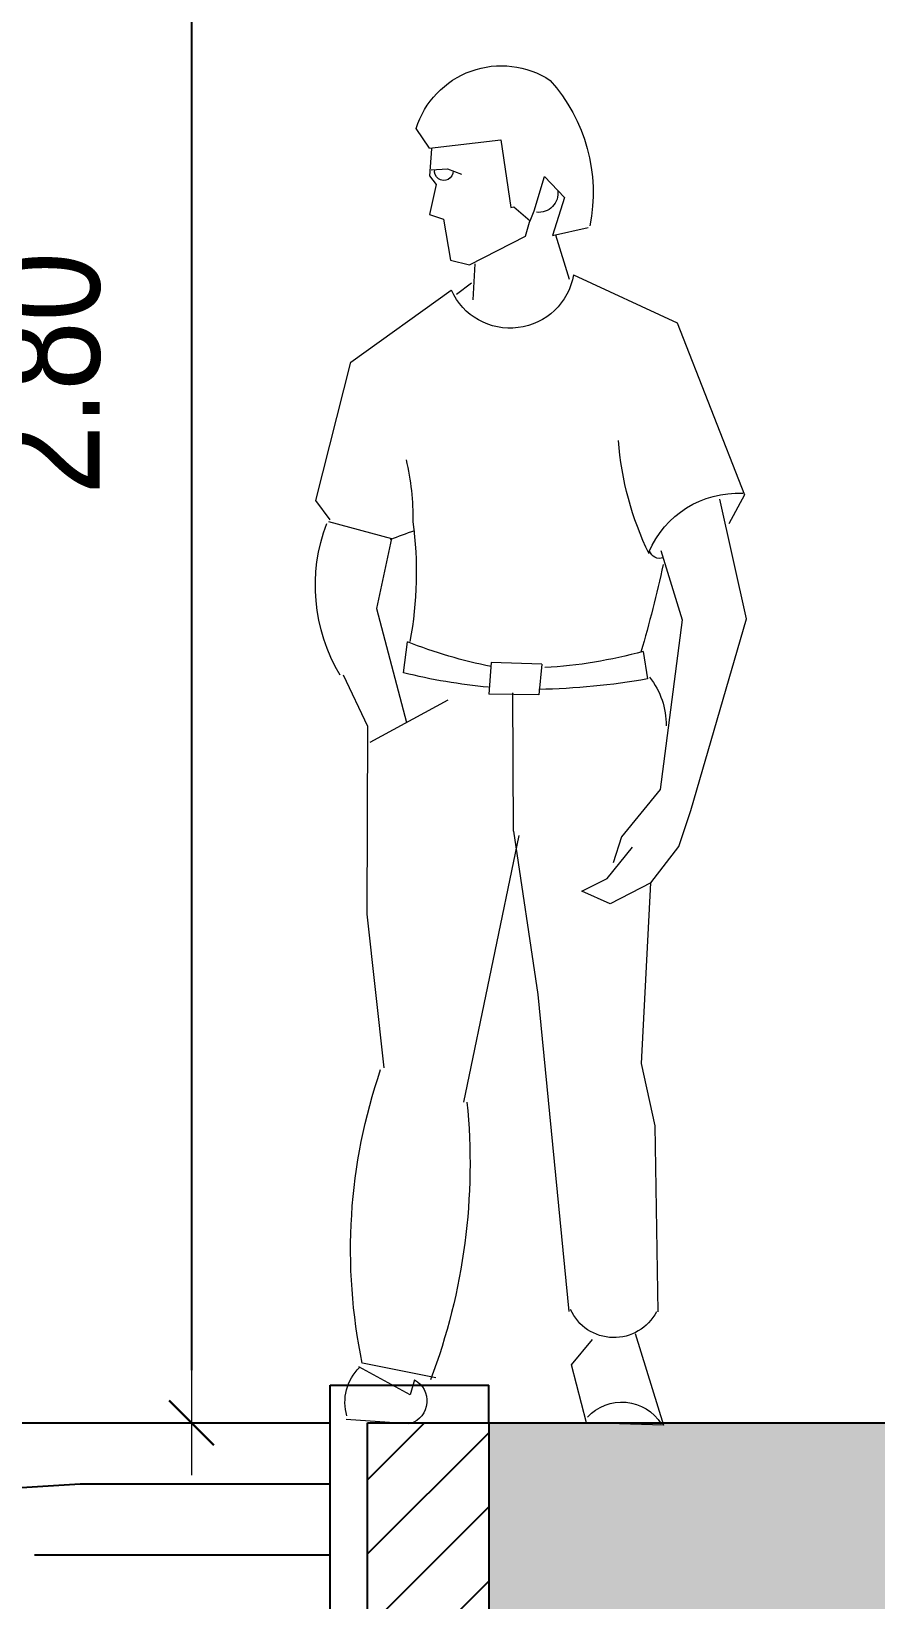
# Model space of a CAD drawing. Header units: millimetres. Extents: x -6300 to 1991, y -4770 to 4545.
# Drawn here: x 1399.036 to 1400.163, y 95.124 to 97.216 of the extents above; entities that cross this region are included whole.
import ezdxf

# ---------------------------------------------------------------- set-up
doc = ezdxf.new("R2010")
doc.units = ezdxf.units.MM
doc.header["$LTSCALE"] = 20
doc.header["$MEASUREMENT"] = 0
doc.layers.get('0').update_dxf_attribs({"linetype": 'CONTINUOUS'})
doc.layers.get('DEFPOINTS').update_dxf_attribs({"linetype": 'CONTINUOUS'})
doc.layers.add('COTA', color=7, linetype='CONTINUOUS')
doc.layers.add('E-hatch', color=8, linetype='CONTINUOUS')
for name, color, linetype, lineweight in [('E-Lay-9', 9, 'CONTINUOUS', 9), ('E-Pen-C', 4, 'CONTINUOUS', 15), ('E-Pen-G', 3, 'CONTINUOUS', 30)]:
    doc.layers.add(name, color=color, linetype=linetype, lineweight=lineweight)
doc.styles.add('F2', font='ARIALN.TTF')
doc.dimstyles.new('DIMENSION-1', dxfattribs={"dimtxt": 0.145, "dimasz": 0.07, "dimexe": 1, "dimexo": 0, "dimgap": 0.12, "dimtad": 1, "dimzin": 7, "dimdsep": 46, "dimtxsty": 'F2', "dimblk1": 'TRACO', "dimblk2": 'TRACO', "dimsah": 1, "dimcen": 1, "dimse1": 1, "dimse2": 1, "dimclrd": 4, "dimclre": 256, "dimclrt": 4, "dimadec": 8, "dimazin": 0, "dimtfac": 1, "dimtix": 1, "dimtmove": 2, "dimatfit": 3, "dimldrblk": 'TRACO', "dimfxl": 1, "dimtolj": 1, "dimtzin": 0, "dimarcsym": 0})

# ---------------------------------------------------------------- blocks, each defined once
blk = doc.blocks.new('Homem001', base_point=(171.24, 52.181))
at = {"color": 8}
for p, q in [((175.073, 117.307), (175.756, 118.306)), ((171.411, 117.735), (170.893, 114.258)), ((175.073, 117.307), (171.411, 117.735)), ((174.972, 117.271), (175.073, 115.875)), ((174.141, 116.243), (173.422, 115.97)), ((174.984, 116.193), (174.141, 116.243)), ((175.073, 115.875), (174.735, 115.443)), ((169.177, 115.846), (168.15, 114.763)), ((169.698, 114.095), (169.177, 115.846)), ((174.735, 115.443), (175.073, 113.896)), ((168.15, 114.763), (168.76, 112.826)), ((170.74, 114.3), (169.903, 113.58)), ((170.893, 114.258), (170.74, 114.3)), ((169.903, 113.58), (169.698, 114.095)), ((170.146, 112.79), (169.901, 113.621)), ((174.346, 113.659), (173.988, 111.563)), ((175.073, 113.896), (174.346, 113.659)), ((168.76, 112.826), (166.932, 113.224)), ((168.611, 112.859), (167.9, 110.579)), ((173.024, 111.319), (170.146, 112.79)), ((172.743, 111.362), (172.843, 109.521)), ((173.988, 111.563), (173.024, 111.319)), ((167.681, 110.806), (162.355, 108.347)), ((172.915, 110.37), (173.692, 109.802)), ((179.108, 106.323), (173.953, 110.014)), ((162.355, 108.347), (158.904, 99.507)), ((180.915, 99.229), (179.108, 106.323)), ((158.806, 93.156), (160.178, 99.287)), ((158.904, 99.507), (159.705, 98.026)), ((180.164, 98.233), (180.915, 99.229)), ((180.255, 98.14), (177.029, 97.277)), ((163.199, 96.658), (162.107, 93.101)), ((177.029, 97.277), (177.795, 93.686)), ((177.795, 93.686), (176.25, 87.828)), ((161.659, 83.316), (158.806, 93.156)), ((162.107, 93.101), (163.237, 84.391)), ((176.406, 90.384), (176.206, 91.97)), ((164.109, 91.478), (163.882, 90.067)), ((169.303, 90.827), (171.908, 90.914)), ((169.303, 90.827), (169.462, 89.249)), ((171.908, 90.914), (172.033, 89.288)), ((178.243, 87.624), (179.48, 90.264)), ((170.759, 82.263), (170.799, 89.358)), ((169.462, 89.249), (172.033, 89.288)), ((174.138, 88.978), (178.138, 86.801)), ((178.265, 77.992), (178.243, 87.624)), ((163.237, 84.391), (165.214, 81.972)), ((162.27, 81.471), (161.659, 83.316)), ((170.759, 82.263), (169.519, 73.874)), ((163.707, 79.613), (162.27, 81.471)), ((165.952, 79.833), (164.652, 81.433)), ((165.214, 81.972), (165.652, 80.633)), ((170.492, 82.039), (173.333, 68.352)), ((167.251, 79.183), (165.952, 79.833)), ((164.193, 70.34), (163.707, 79.613)), ((163.707, 79.613), (165.802, 78.534)), ((165.802, 78.534), (167.251, 79.183)), ((177.399, 70.118), (178.265, 77.992)), ((169.519, 73.874), (167.924, 57.618)), ((163.497, 67.141), (164.193, 70.34)), ((163.337, 57.603), (163.497, 67.141)), ((164.511, 56.483), (163.064, 51.788)), ((167.786, 54.869), (166.707, 56.171)), ((167.011, 51.905), (167.786, 54.869)), ((174.746, 54.201), (178.52, 54.963)), ((176.059, 53.344), (178.701, 54.777)), ((175.841, 54.106), (176.059, 53.344)), ((163.064, 51.788), (167.011, 51.905)), ((179.356, 52.088), (176.141, 51.866))]:
    blk.add_line(p, q, dxfattribs=at)
for centre, radius, start, end in [((171.386, 116.956), 4.574, 17.15925, 123.24949), ((175.336, 115.009), 8.662, 138.20909, 191.26462), ((174.339, 116.119), 0.474, 177.62984, 10.31565), ((169.467, 114.993), 0.989, 172.23105, 276.48087), ((170.938, 111.372), 3.306, 189.86172, 335.74548), ((149.119, 103.57), 16.305, 334.26451, 355.52003), ((188.36, 98.378), 12.433, 166.34878, 181.16751), ((159.23, 94.624), 4.979, 23.15009, 92.68049), ((194.699, 95.517), 18.95, 172.0918, 190.70254), ((171.521, 83.755), 14.573, 67.59835, 72.80352), ((171.975, 94.856), 8.957, 329.13286, 20.86724), ((163.253, 96.804), 0.551, 251.56499, 341.56558), ((223.921, 109.093), 62.249, 192.2055, 196.46509), ((166.701, 116.256), 26.08, 281.50691, 291.37611), ((170.532, 114.851), 24.24, 254.6352, 266.74419), ((166.809, 87.735), 3.88, 141.41033, 181.03396), ((169.432, 118.405), 28.877, 275.17572, 283.9757), ((170.034, 124.952), 35.423, 259.99928, 269.07271), ((150.677, 60.785), 28.446, 348.18962, 18.95042), ((204.391, 65.208), 31.399, 174.2483, 200.70795), ((165.605, 58.715), 2.444, 207.09557, 335.75183), ((176.889, 52.952), 2.524, 344.06148, 45.17286), ((176.426, 53.032), 1.223, 118.54768, 252.1011), ((165.206, 50.559), 2.404, 43.01447, 147.51043)]:
    blk.add_arc(centre, radius, start, end, dxfattribs=at)
blk = doc.blocks.new('TRACO')
at = {"layer": 'E-Pen-C'}
for p, q in [((0, 1), (0, -1)), ((-1, 0), (1, 0))]:
    blk.add_line(p, q, dxfattribs=at)
at = {"layer": 'E-Pen-G'}
blk.add_line((-0.424, -0.424), (0.424, 0.424), dxfattribs=at)
blk = doc.blocks.new('*D686')
at = {"layer": 'COTA', "color": 4, "linetype": 'Continuous', "lineweight": -2}
blk.add_line((1399.2496, 98.0896), (1399.2496, 95.4296), dxfattribs=at)
at = {"layer": 'DEFPOINTS', "color": 0, "linetype": 'Continuous'}
for p in [(1398.7941, 98.1596, 3.3971), (1398.4941, 95.3596, 4.4337), (1399.2496, 95.3596)]:
    blk.add_point(p, dxfattribs=at)
at = {"layer": 'COTA', "color": 4, "linetype": 'Continuous', "lineweight": -2, "xscale": 0.07, "yscale": 0.07, "zscale": 0.07}
for p, rotation in [((1399.2496, 98.1596), 90), ((1399.2496, 95.3596), 270)]:
    blk.add_blockref('TRACO', p, dxfattribs=dict(at, rotation=rotation))
at = {"layer": 'COTA', "color": 4, "linetype": 'Continuous', "insert": (1399.0555, 96.7596), "char_height": 0.145, "attachment_point": 5, "rotation": 90, "style": 'F2'}
blk.add_mtext('\\A1;2.80', dxfattribs=at)

msp = doc.modelspace()

# ---------------------------------------------------------------- hatches: boundary and pattern name
at = {"layer": 'COTA', "linetype": 'Continuous'}
h = msp.add_hatch(dxfattribs=at)
h.set_pattern_fill('ANSI38', color=8, scale=0.4, style=0)
h.set_pattern_definition([(45, (92.556543, -69.83677), (-0.035355339, 0.035355339), []), (135, (92.556543, -69.83677), (-0.1060660172, 0.035355339), [0.125, -0.075])])
h.paths.add_polyline_path([(1394.341, 95.3596), (1395.4467, 95.3596), (1395.4467, 93.9496), (1399.6464, 93.9496), (1399.6464, 95.3596), (1400.2327, 95.3596), (1400.2327, 95.1596), (1403.4941, 95.1596), (1403.4941, 95.2596), (1414.3441, 95.2596), (1414.3441, 95.1596), (1417.0411, 95.1596), (1417.0379, 94.6117), (1399.9713, 93.6377), (1394.341, 93.6307)])
at = {"layer": 'E-hatch'}
h = msp.add_hatch(dxfattribs=at)
h.set_pattern_fill('_USER', color=256, scale=0.07, angle=45, style=0, pattern_type=0)
h.set_pattern_definition([(45, (92.55654, -69.83677), (-0.0494974747, 0.0494974747), [])])
h.paths.add_polyline_path([(1395.4467, 93.9496), (1399.6464, 93.9496), (1399.6464, 95.3596), (1399.4847, 95.3596), (1399.4847, 94.3596, -0.414214), (1399.2347, 94.1096), (1395.8584, 94.1096, -0.414214), (1395.6084, 94.3596), (1395.6084, 95.3596), (1395.4467, 95.3596)])
h = msp.add_hatch(dxfattribs=at)
h.set_pattern_fill('AR-RROOF', color=256, scale=0.2, style=0)
h.set_pattern_definition([(0, (371.25979, -130.91077), (0.44, 0.2), [3, -0.4, 1, -0.2]), (0, (371.5258, -130.81077), (-0.2, 0.266), [0.6, -0.066, 1.2, -0.15]), (0, (371.35979, -130.74077), (1.04, 0.134), [1.6, -0.28, 0.8, -0.2])])
h.paths.add_polyline_path([(1398.4796, 95.2151), (1398.0793, 95.2537), (1397.4503, 95.2538), (1397.1834, 95.2362), (1396.5091, 95.2152), (1396.3054, 95.2538), (1395.9753, 95.2538), (1395.6584, 95.2047), (1395.6584, 94.3596, 0.414214), (1395.8584, 94.1596), (1399.2347, 94.1596, 0.414214), (1399.4347, 94.3596), (1399.4347, 95.2782), (1399.1011, 95.2782), (1398.8237, 95.2607)])
h.paths.add_polyline_path([(1395.9639, 94.1909), (1398.9898, 94.1909), (1398.9898, 94.47), (1395.9639, 94.47)], flags=24)

# ---------------------------------------------------------------- linework, layer by layer
at = {"layer": 'COTA', "color": 5, "linetype": 'Continuous'}
for p, q in [((1399.4347, 94.3596, -3.8902), (1399.4347, 95.4096, -3.8902)), ((1399.4347, 95.4096, 0.7901), (1399.6464, 95.4096, 0.7901)), ((1399.6464, 95.3596, -4.1367), (1399.6464, 95.4096, -4.1367)), ((1398.4941, 95.3596, 0.7901), (1399.4347, 95.3596, 0.7901)), ((1399.4847, 94.3596, -3.8902), (1399.4847, 95.3596, -3.8902)), ((1399.4847, 95.3596, 0.7901), (1399.6464, 95.3596, 0.7901))]:
    msp.add_line(p, q, dxfattribs=at)
at = {"layer": 'COTA', "color": 1, "linetype": 'Continuous'}
for p, q in [((1399.6464, 95.3596, 0.7901), (1400.2327, 95.3596, 0.7901)), ((1399.6464, 95.3596, -4.1367), (1399.6464, 93.9496, -4.1367))]:
    msp.add_line(p, q, dxfattribs=at)
at = {"layer": 'COTA', "color": 7, "linetype": 'Continuous', "elevation": -3.8902}
msp.add_lwpolyline([(1395.6584, 95.2047), (1395.9753, 95.2538), (1396.3054, 95.2538), (1396.5091, 95.2152), (1397.1834, 95.2362), (1397.4503, 95.2538), (1398.0793, 95.2537), (1398.4796, 95.2151), (1398.8237, 95.2607), (1399.1011, 95.2782), (1399.4347, 95.2782)], dxfattribs=at)

# ---------------------------------------------------------------- block references
at = {"layer": 'E-Lay-9', "xscale": -0.02600000000001046, "yscale": 0.02600000000001046, "zscale": 0.026}
msp.add_blockref('Homem001', (1399.6669, 95.3668, 0.7901), dxfattribs=at)

# ---------------------------------------------------------------- dimensions: what is measured, and where the dimension line sits
at = {"layer": 'COTA', "color": 7, "linetype": 'Continuous'}
dim = msp.add_linear_dim(base=(1399.2496, 95.3596, -3.6436), p1=(1398.7941, 98.1596, -0.2465), p2=(1398.4941, 95.3596, 0.7901), angle=90, dimstyle='DIMENSION-1', override={"dimfxl": 0.1}, dxfattribs=at)
dim.commit()
dim.dimension.update_dxf_attribs({"geometry": '*D686', "text_midpoint": (1399.0555, 96.7596, -3.6436)})

doc.saveas('drawing.dxf')
